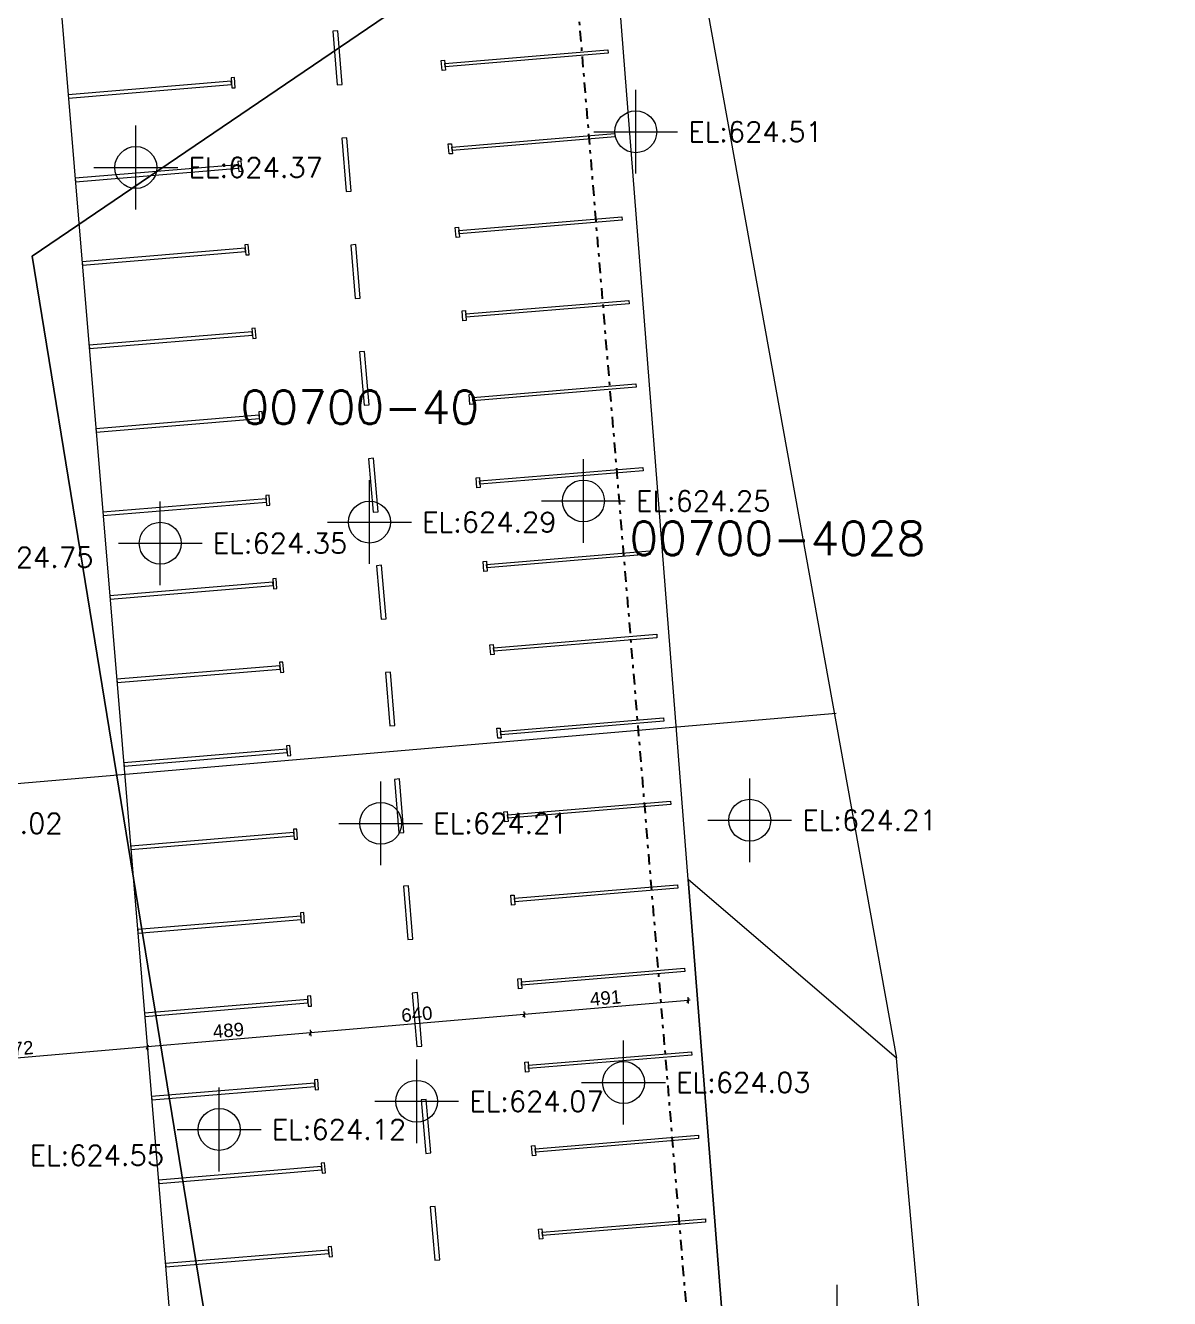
# Model space of a CAD drawing. Header units: metres. Extents: x 7516628 to 7516794, y 4692096 to 4692450.
# Drawn here: x 7516728.68 to 7516762.82, y 4692269.49 to 4692307.48 of the extents above; entities that cross this region are included whole.
import ezdxf

# ---------------------------------------------------------------- set-up
doc = ezdxf.new("R2010")
doc.units = ezdxf.units.M
doc.linetypes.add('Dot & Dashed', pattern=[670.277762, 317.5, -176.388889, 0, -176.388874])
for name, color, linetype, lineweight in [('dtm label', 1, 'Continuous', 0), ('Ndarjet', 1, 'Continuous', 0), ('New_Dimensioning - General', 7, 'Continuous', 0), ('New_Dimensioning - General_Pen_No__1', 7, 'Continuous', 0), ('New_Dimensioning - General_Pen_No__142', 8, 'Continuous', 0), ('New_Dimensioning - General_Pen_No__161', 251, 'Continuous', 0), ('New_Drawing & Figure_Pen_No__58', 12, 'Continuous', 0), ('New_Structural - Bearing', 7, 'Continuous', 0), ('New_Structural - Bearing_Pen_No__1', 7, 'Continuous', 0), ('New_Structural - Bearing_Pen_No__184', 254, 'Continuous', 0), ('niveleta lartesite', 5, 'Continuous', 0), ('nr parcela', 7, 'Continuous', 0), ('Parcela Baze', 7, 'Continuous', 0), ('projekt', 7, 'Continuous', 0)]:
    doc.layers.add(name, color=color, linetype=linetype, lineweight=lineweight)
doc.styles.add('GENERATED_STYLE_1', font='arial.ttf')
doc.styles.get("Standard").update_dxf_attribs({"font": 'simplex.shx'})
doc.dimstyles.new('GENERATED_STYLE__1', dxfattribs={"dimtxt": 400, "dimasz": 95, "dimexe": 0.18, "dimexo": 100000, "dimgap": 0, "dimtad": 1, "dimdec": 0, "dimlfac": 0.1, "dimzin": 0, "dimdsep": 46, "dimtxsty": 'GENERATED_STYLE_1', "dimblk": 'ARROWHEAD_2', "dimblk1": 'ARROWHEAD_2', "dimblk2": 'ARROWHEAD_2', "dimcen": 0.09, "dimclrd": 251, "dimclre": 251, "dimclrt": 7, "dimadec": 0, "dimazin": 0, "dimtfac": 1, "dimtdec": 4, "dimtmove": 0, "dimatfit": 3, "dimfxl": 1, "dimtolj": 1, "dimtzin": 0, "dimarcsym": 0})

# ---------------------------------------------------------------- blocks, each defined once
blk = doc.blocks.new('Slab_35', base_point=(-22076, 78576))
at = {"layer": 'New_Structural - Bearing_Pen_No__184', "color": 254, "linetype": 'Continuous', "lineweight": 0, "flags": 128}
blk.add_lwpolyline([(-22076, 78576), (-46304, 74555), (-45595, 72138), (-25760, 75431), (-17612, 45683), (-7877, 10142), (-11542, 9138), (-8829, -768), (-6017, -26230), (-4312, -41660), (379, -96771), (-19549, -98468), (-19555, -98392), (-19753, -98424), (-19722, -98794), (405, -97073), (412, -97157), (8023, -96506), (0, 0), (-2953, 11491), (-19643, 76446), (-19812, 77101, 0.388951)], format="xyb", close=True, dxfattribs=at)
blk = doc.blocks.new('Slab_58', base_point=(5019, -60374))
at = {"layer": 'New_Structural - Bearing_Pen_No__1', "color": 7, "linetype": 'Continuous', "lineweight": 13, "flags": 128}
blk.add_lwpolyline([(5019, -60374), (9885, -59970), (9876, -59870), (5011, -60275)], close=True, dxfattribs=at)
blk = doc.blocks.new('Slab_59', base_point=(9868, -59770))
at = {"layer": 'New_Structural - Bearing_Pen_No__1', "color": 7, "linetype": 'Continuous', "lineweight": 13, "flags": 128}
blk.add_lwpolyline([(9868, -59770), (9893, -60069), (9993, -60061), (9968, -59762)], close=True, dxfattribs=at)
blk = doc.blocks.new('Slab_60', base_point=(4813, -57883))
at = {"layer": 'New_Structural - Bearing_Pen_No__1', "color": 7, "linetype": 'Continuous', "lineweight": 13, "flags": 128}
blk.add_lwpolyline([(4813, -57883), (9678, -57478), (9670, -57379), (4804, -57783)], close=True, dxfattribs=at)
blk = doc.blocks.new('Slab_61', base_point=(9662, -57279))
at = {"layer": 'New_Structural - Bearing_Pen_No__1', "color": 7, "linetype": 'Continuous', "lineweight": 13, "flags": 128}
blk.add_lwpolyline([(9662, -57279), (9687, -57578), (9786, -57570), (9762, -57271)], close=True, dxfattribs=at)
blk = doc.blocks.new('Slab_62', base_point=(4606, -55391))
at = {"layer": 'New_Structural - Bearing_Pen_No__1', "color": 7, "linetype": 'Continuous', "lineweight": 13, "flags": 128}
blk.add_lwpolyline([(4606, -55391), (9471, -54987), (9463, -54887), (4597, -55292)], close=True, dxfattribs=at)
blk = doc.blocks.new('Slab_63', base_point=(9455, -54788))
at = {"layer": 'New_Structural - Bearing_Pen_No__1', "color": 7, "linetype": 'Continuous', "lineweight": 13, "flags": 128}
blk.add_lwpolyline([(9455, -54788), (9480, -55087), (9579, -55078), (9554, -54779)], close=True, dxfattribs=at)
blk = doc.blocks.new('Slab_64', base_point=(4399, -52900))
at = {"layer": 'New_Structural - Bearing_Pen_No__1', "color": 7, "linetype": 'Continuous', "lineweight": 13, "flags": 128}
blk.add_lwpolyline([(4399, -52900), (9264, -52495), (9256, -52396), (4390, -52800)], close=True, dxfattribs=at)
blk = doc.blocks.new('Slab_65', base_point=(9248, -52296))
at = {"layer": 'New_Structural - Bearing_Pen_No__1', "color": 7, "linetype": 'Continuous', "lineweight": 13, "flags": 128}
blk.add_lwpolyline([(9248, -52296), (9273, -52595), (9372, -52587), (9347, -52288)], close=True, dxfattribs=at)
blk = doc.blocks.new('Slab_66', base_point=(4191, -50409))
at = {"layer": 'New_Structural - Bearing_Pen_No__1', "color": 7, "linetype": 'Continuous', "lineweight": 13, "flags": 128}
blk.add_lwpolyline([(4191, -50409), (9057, -50004), (9049, -49904), (4183, -50309)], close=True, dxfattribs=at)
blk = doc.blocks.new('Slab_67', base_point=(9041, -49805))
at = {"layer": 'New_Structural - Bearing_Pen_No__1', "color": 7, "linetype": 'Continuous', "lineweight": 13, "flags": 128}
blk.add_lwpolyline([(9041, -49805), (9065, -50104), (9165, -50095), (9140, -49796)], close=True, dxfattribs=at)
blk = doc.blocks.new('Slab_68', base_point=(3983, -47917))
at = {"layer": 'New_Structural - Bearing_Pen_No__1', "color": 7, "linetype": 'Continuous', "lineweight": 13, "flags": 128}
blk.add_lwpolyline([(3983, -47917), (8849, -47513), (8841, -47413), (3975, -47818)], close=True, dxfattribs=at)
blk = doc.blocks.new('Slab_69', base_point=(8833, -47313))
at = {"layer": 'New_Structural - Bearing_Pen_No__1', "color": 7, "linetype": 'Continuous', "lineweight": 13, "flags": 128}
blk.add_lwpolyline([(8833, -47313), (8857, -47612), (8957, -47604), (8932, -47305)], close=True, dxfattribs=at)
blk = doc.blocks.new('Slab_70', base_point=(3776, -45426))
at = {"layer": 'New_Structural - Bearing_Pen_No__1', "color": 7, "linetype": 'Continuous', "lineweight": 13, "flags": 128}
blk.add_lwpolyline([(3776, -45426), (8642, -45021), (8634, -44922), (3768, -45326)], close=True, dxfattribs=at)
blk = doc.blocks.new('Slab_71', base_point=(8625, -44822))
at = {"layer": 'New_Structural - Bearing_Pen_No__1', "color": 7, "linetype": 'Continuous', "lineweight": 13, "flags": 128}
blk.add_lwpolyline([(8625, -44822), (8650, -45121), (8750, -45113), (8725, -44814)], close=True, dxfattribs=at)
blk = doc.blocks.new('Slab_72', base_point=(3569, -42934))
at = {"layer": 'New_Structural - Bearing_Pen_No__1', "color": 7, "linetype": 'Continuous', "lineweight": 13, "flags": 128}
blk.add_lwpolyline([(3569, -42934), (8435, -42530), (8427, -42430), (3561, -42835)], close=True, dxfattribs=at)
blk = doc.blocks.new('Slab_73', base_point=(8418, -42331))
at = {"layer": 'New_Structural - Bearing_Pen_No__1', "color": 7, "linetype": 'Continuous', "lineweight": 13, "flags": 128}
blk.add_lwpolyline([(8418, -42331), (8443, -42630), (8543, -42621), (8518, -42322)], close=True, dxfattribs=at)
blk = doc.blocks.new('Slab_74', base_point=(3362, -40443))
at = {"layer": 'New_Structural - Bearing_Pen_No__1', "color": 7, "linetype": 'Continuous', "lineweight": 13, "flags": 128}
blk.add_lwpolyline([(3362, -40443), (8228, -40039), (8219, -39939), (3354, -40343)], close=True, dxfattribs=at)
blk = doc.blocks.new('Slab_75', base_point=(8211, -39839))
at = {"layer": 'New_Structural - Bearing_Pen_No__1', "color": 7, "linetype": 'Continuous', "lineweight": 13, "flags": 128}
blk.add_lwpolyline([(8211, -39839), (8236, -40138), (8336, -40130), (8311, -39831)], close=True, dxfattribs=at)
blk = doc.blocks.new('Slab_76', base_point=(3156, -37952))
at = {"layer": 'New_Structural - Bearing_Pen_No__1', "color": 7, "linetype": 'Continuous', "lineweight": 13, "flags": 128}
blk.add_lwpolyline([(3156, -37952), (8022, -37547), (8013, -37447), (3148, -37852)], close=True, dxfattribs=at)
blk = doc.blocks.new('Slab_77', base_point=(8005, -37348))
at = {"layer": 'New_Structural - Bearing_Pen_No__1', "color": 7, "linetype": 'Continuous', "lineweight": 13, "flags": 128}
blk.add_lwpolyline([(8005, -37348), (8030, -37647), (8130, -37638), (8105, -37339)], close=True, dxfattribs=at)
blk = doc.blocks.new('Slab_78', base_point=(2949, -35460))
at = {"layer": 'New_Structural - Bearing_Pen_No__1', "color": 7, "linetype": 'Continuous', "lineweight": 13, "flags": 128}
blk.add_lwpolyline([(2949, -35460), (7814, -35056), (7806, -34956), (2940, -35360)], close=True, dxfattribs=at)
blk = doc.blocks.new('Slab_79', base_point=(7798, -34856))
at = {"layer": 'New_Structural - Bearing_Pen_No__1', "color": 7, "linetype": 'Continuous', "lineweight": 13, "flags": 128}
blk.add_lwpolyline([(7798, -34856), (7823, -35155), (7922, -35147), (7898, -34848)], close=True, dxfattribs=at)
blk = doc.blocks.new('Slab_80', base_point=(2742, -32969))
at = {"layer": 'New_Structural - Bearing_Pen_No__1', "color": 7, "linetype": 'Continuous', "lineweight": 13, "flags": 128}
blk.add_lwpolyline([(2742, -32969), (7607, -32564), (7599, -32465), (2733, -32869)], close=True, dxfattribs=at)
blk = doc.blocks.new('Slab_81', base_point=(7591, -32365))
at = {"layer": 'New_Structural - Bearing_Pen_No__1', "color": 7, "linetype": 'Continuous', "lineweight": 13, "flags": 128}
blk.add_lwpolyline([(7591, -32365), (7616, -32664), (7715, -32656), (7690, -32357)], close=True, dxfattribs=at)
blk = doc.blocks.new('Slab_82', base_point=(2535, -30477))
at = {"layer": 'New_Structural - Bearing_Pen_No__1', "color": 7, "linetype": 'Continuous', "lineweight": 13, "flags": 128}
blk.add_lwpolyline([(2535, -30477), (7400, -30073), (7392, -29973), (2526, -30378)], close=True, dxfattribs=at)
blk = doc.blocks.new('Slab_83', base_point=(7384, -29873))
at = {"layer": 'New_Structural - Bearing_Pen_No__1', "color": 7, "linetype": 'Continuous', "lineweight": 13, "flags": 128}
blk.add_lwpolyline([(7384, -29873), (7409, -30172), (7508, -30164), (7483, -29865)], close=True, dxfattribs=at)
blk = doc.blocks.new('Slab_84', base_point=(2327, -27986))
at = {"layer": 'New_Structural - Bearing_Pen_No__1', "color": 7, "linetype": 'Continuous', "lineweight": 13, "flags": 128}
blk.add_lwpolyline([(2327, -27986), (7192, -27581), (7184, -27482), (2318, -27886)], close=True, dxfattribs=at)
blk = doc.blocks.new('Slab_85', base_point=(7176, -27382))
at = {"layer": 'New_Structural - Bearing_Pen_No__1', "color": 7, "linetype": 'Continuous', "lineweight": 13, "flags": 128}
blk.add_lwpolyline([(7176, -27382), (7200, -27681), (7300, -27673), (7275, -27374)], close=True, dxfattribs=at)
blk = doc.blocks.new('Slab_86', base_point=(2119, -25495))
at = {"layer": 'New_Structural - Bearing_Pen_No__1', "color": 7, "linetype": 'Continuous', "lineweight": 13, "flags": 128}
blk.add_lwpolyline([(2119, -25495), (6985, -25090), (6977, -24990), (2111, -25395)], close=True, dxfattribs=at)
blk = doc.blocks.new('Slab_87', base_point=(6969, -24891))
at = {"layer": 'New_Structural - Bearing_Pen_No__1', "color": 7, "linetype": 'Continuous', "lineweight": 13, "flags": 128}
blk.add_lwpolyline([(6969, -24891), (6993, -25190), (7093, -25181), (7068, -24882)], close=True, dxfattribs=at)
blk = doc.blocks.new('Slab_128', base_point=(21127, -59034))
at = {"layer": 'New_Structural - Bearing_Pen_No__1', "color": 7, "linetype": 'Continuous', "lineweight": 13, "flags": 128}
blk.add_lwpolyline([(21127, -59034), (16261, -59439), (16253, -59340), (21119, -58935)], close=True, dxfattribs=at)
blk = doc.blocks.new('Slab_129', base_point=(16245, -59240))
at = {"layer": 'New_Structural - Bearing_Pen_No__1', "color": 7, "linetype": 'Continuous', "lineweight": 13, "flags": 128}
blk.add_lwpolyline([(16245, -59240), (16270, -59539), (16170, -59547), (16145, -59248)], close=True, dxfattribs=at)
blk = doc.blocks.new('Slab_130', base_point=(20919, -56543))
at = {"layer": 'New_Structural - Bearing_Pen_No__1', "color": 7, "linetype": 'Continuous', "lineweight": 13, "flags": 128}
blk.add_lwpolyline([(20919, -56543), (16053, -56948), (16045, -56848), (20911, -56443)], close=True, dxfattribs=at)
blk = doc.blocks.new('Slab_131', base_point=(16037, -56749))
at = {"layer": 'New_Structural - Bearing_Pen_No__1', "color": 7, "linetype": 'Continuous', "lineweight": 13, "flags": 128}
blk.add_lwpolyline([(16037, -56749), (16061, -57048), (15962, -57056), (15937, -56757)], close=True, dxfattribs=at)
blk = doc.blocks.new('Slab_132', base_point=(20711, -54052))
at = {"layer": 'New_Structural - Bearing_Pen_No__1', "color": 7, "linetype": 'Continuous', "lineweight": 13, "flags": 128}
blk.add_lwpolyline([(20711, -54052), (15846, -54457), (15838, -54357), (20703, -53952)], close=True, dxfattribs=at)
blk = doc.blocks.new('Slab_133', base_point=(15829, -54257))
at = {"layer": 'New_Structural - Bearing_Pen_No__1', "color": 7, "linetype": 'Continuous', "lineweight": 13, "flags": 128}
blk.add_lwpolyline([(15829, -54257), (15854, -54556), (15754, -54565), (15730, -54266)], close=True, dxfattribs=at)
blk = doc.blocks.new('Slab_134', base_point=(20504, -51560))
at = {"layer": 'New_Structural - Bearing_Pen_No__1', "color": 7, "linetype": 'Continuous', "lineweight": 13, "flags": 128}
blk.add_lwpolyline([(20504, -51560), (15638, -51965), (15630, -51866), (20496, -51461)], close=True, dxfattribs=at)
blk = doc.blocks.new('Slab_135', base_point=(15622, -51766))
at = {"layer": 'New_Structural - Bearing_Pen_No__1', "color": 7, "linetype": 'Continuous', "lineweight": 13, "flags": 128}
blk.add_lwpolyline([(15622, -51766), (15647, -52065), (15547, -52073), (15522, -51774)], close=True, dxfattribs=at)
blk = doc.blocks.new('Slab_136', base_point=(20297, -49069))
at = {"layer": 'New_Structural - Bearing_Pen_No__1', "color": 7, "linetype": 'Continuous', "lineweight": 13, "flags": 128}
blk.add_lwpolyline([(20297, -49069), (15431, -49474), (15423, -49374), (20288, -48969)], close=True, dxfattribs=at)
blk = doc.blocks.new('Slab_137', base_point=(15414, -49275))
at = {"layer": 'New_Structural - Bearing_Pen_No__1', "color": 7, "linetype": 'Continuous', "lineweight": 13, "flags": 128}
blk.add_lwpolyline([(15414, -49275), (15439, -49573), (15340, -49582), (15315, -49283)], close=True, dxfattribs=at)
blk = doc.blocks.new('Slab_138', base_point=(20090, -46577))
at = {"layer": 'New_Structural - Bearing_Pen_No__1', "color": 7, "linetype": 'Continuous', "lineweight": 13, "flags": 128}
blk.add_lwpolyline([(20090, -46577), (15225, -46982), (15216, -46883), (20082, -46478)], close=True, dxfattribs=at)
blk = doc.blocks.new('Slab_139', base_point=(15208, -46783))
at = {"layer": 'New_Structural - Bearing_Pen_No__1', "color": 7, "linetype": 'Continuous', "lineweight": 13, "flags": 128}
blk.add_lwpolyline([(15208, -46783), (15233, -47082), (15133, -47090), (15108, -46791)], close=True, dxfattribs=at)
blk = doc.blocks.new('Slab_140', base_point=(19883, -44086))
at = {"layer": 'New_Structural - Bearing_Pen_No__1', "color": 7, "linetype": 'Continuous', "lineweight": 13, "flags": 128}
blk.add_lwpolyline([(19883, -44086), (15017, -44491), (15009, -44391), (19875, -43986)], close=True, dxfattribs=at)
blk = doc.blocks.new('Slab_141', base_point=(15001, -44292))
at = {"layer": 'New_Structural - Bearing_Pen_No__1', "color": 7, "linetype": 'Continuous', "lineweight": 13, "flags": 128}
blk.add_lwpolyline([(15001, -44292), (15025, -44591), (14926, -44599), (14901, -44300)], close=True, dxfattribs=at)
blk = doc.blocks.new('Slab_142', base_point=(19675, -41595))
at = {"layer": 'New_Structural - Bearing_Pen_No__1', "color": 7, "linetype": 'Continuous', "lineweight": 13, "flags": 128}
blk.add_lwpolyline([(19675, -41595), (14810, -42000), (14801, -41900), (19667, -41495)], close=True, dxfattribs=at)
blk = doc.blocks.new('Slab_143', base_point=(14793, -41800))
at = {"layer": 'New_Structural - Bearing_Pen_No__1', "color": 7, "linetype": 'Continuous', "lineweight": 13, "flags": 128}
blk.add_lwpolyline([(14793, -41800), (14818, -42099), (14718, -42108), (14694, -41809)], close=True, dxfattribs=at)
blk = doc.blocks.new('Slab_144', base_point=(19468, -39103))
at = {"layer": 'New_Structural - Bearing_Pen_No__1', "color": 7, "linetype": 'Continuous', "lineweight": 13, "flags": 128}
blk.add_lwpolyline([(19468, -39103), (14602, -39508), (14594, -39409), (19460, -39004)], close=True, dxfattribs=at)
blk = doc.blocks.new('Slab_145', base_point=(14586, -39309))
at = {"layer": 'New_Structural - Bearing_Pen_No__1', "color": 7, "linetype": 'Continuous', "lineweight": 13, "flags": 128}
blk.add_lwpolyline([(14586, -39309), (14611, -39608), (14511, -39616), (14486, -39317)], close=True, dxfattribs=at)
blk = doc.blocks.new('Slab_146', base_point=(19260, -36612))
at = {"layer": 'New_Structural - Bearing_Pen_No__1', "color": 7, "linetype": 'Continuous', "lineweight": 13, "flags": 128}
blk.add_lwpolyline([(19260, -36612), (14394, -37017), (14386, -36917), (19251, -36512)], close=True, dxfattribs=at)
blk = doc.blocks.new('Slab_147', base_point=(14378, -36818))
at = {"layer": 'New_Structural - Bearing_Pen_No__1', "color": 7, "linetype": 'Continuous', "lineweight": 13, "flags": 128}
blk.add_lwpolyline([(14378, -36818), (14402, -37117), (14303, -37125), (14278, -36826)], close=True, dxfattribs=at)
blk = doc.blocks.new('Slab_148', base_point=(19052, -34121))
at = {"layer": 'New_Structural - Bearing_Pen_No__1', "color": 7, "linetype": 'Continuous', "lineweight": 13, "flags": 128}
blk.add_lwpolyline([(19052, -34121), (14187, -34526), (14178, -34426), (19044, -34021)], close=True, dxfattribs=at)
blk = doc.blocks.new('Slab_149', base_point=(14170, -34326))
at = {"layer": 'New_Structural - Bearing_Pen_No__1', "color": 7, "linetype": 'Continuous', "lineweight": 13, "flags": 128}
blk.add_lwpolyline([(14170, -34326), (14195, -34625), (14095, -34633), (14070, -34335)], close=True, dxfattribs=at)
blk = doc.blocks.new('Slab_150', base_point=(18845, -31629))
at = {"layer": 'New_Structural - Bearing_Pen_No__1', "color": 7, "linetype": 'Continuous', "lineweight": 13, "flags": 128}
blk.add_lwpolyline([(18845, -31629), (13979, -32034), (13971, -31934), (18837, -31529)], close=True, dxfattribs=at)
blk = doc.blocks.new('Slab_151', base_point=(13963, -31835))
at = {"layer": 'New_Structural - Bearing_Pen_No__1', "color": 7, "linetype": 'Continuous', "lineweight": 13, "flags": 128}
blk.add_lwpolyline([(13963, -31835), (13988, -32134), (13888, -32142), (13863, -31843)], close=True, dxfattribs=at)
blk = doc.blocks.new('Slab_152', base_point=(18638, -29138))
at = {"layer": 'New_Structural - Bearing_Pen_No__1', "color": 7, "linetype": 'Continuous', "lineweight": 13, "flags": 128}
blk.add_lwpolyline([(18638, -29138), (13772, -29543), (13764, -29443), (18629, -29038)], close=True, dxfattribs=at)
blk = doc.blocks.new('Slab_153', base_point=(13755, -29343))
at = {"layer": 'New_Structural - Bearing_Pen_No__1', "color": 7, "linetype": 'Continuous', "lineweight": 13, "flags": 128}
blk.add_lwpolyline([(13755, -29343), (13780, -29642), (13681, -29651), (13656, -29352)], close=True, dxfattribs=at)
blk = doc.blocks.new('Slab_154', base_point=(18431, -26646))
at = {"layer": 'New_Structural - Bearing_Pen_No__1', "color": 7, "linetype": 'Continuous', "lineweight": 13, "flags": 128}
blk.add_lwpolyline([(18431, -26646), (13565, -27051), (13557, -26952), (18423, -26547)], close=True, dxfattribs=at)
blk = doc.blocks.new('Slab_155', base_point=(13549, -26852))
at = {"layer": 'New_Structural - Bearing_Pen_No__1', "color": 7, "linetype": 'Continuous', "lineweight": 13, "flags": 128}
blk.add_lwpolyline([(13549, -26852), (13574, -27151), (13474, -27159), (13449, -26860)], close=True, dxfattribs=at)
blk = doc.blocks.new('Slab_156', base_point=(18224, -24155))
at = {"layer": 'New_Structural - Bearing_Pen_No__1', "color": 7, "linetype": 'Continuous', "lineweight": 13, "flags": 128}
blk.add_lwpolyline([(18224, -24155), (13358, -24560), (13350, -24460), (18215, -24055)], close=True, dxfattribs=at)
blk = doc.blocks.new('Slab_157', base_point=(13341, -24361))
at = {"layer": 'New_Structural - Bearing_Pen_No__1', "color": 7, "linetype": 'Continuous', "lineweight": 13, "flags": 128}
blk.add_lwpolyline([(13341, -24361), (13366, -24660), (13267, -24668), (13242, -24369)], close=True, dxfattribs=at)
blk = doc.blocks.new('Slab_766', base_point=(13193, -60161))
at = {"layer": 'New_Structural - Bearing_Pen_No__1', "color": 7, "linetype": 'Continuous', "lineweight": 13, "flags": 128}
blk.add_lwpolyline([(13193, -60161), (13060, -58567), (12910, -58579), (13044, -60174)], close=True, dxfattribs=at)
blk = doc.blocks.new('Slab_767', base_point=(12927, -56972))
at = {"layer": 'New_Structural - Bearing_Pen_No__1', "color": 7, "linetype": 'Continuous', "lineweight": 13, "flags": 128}
blk.add_lwpolyline([(12927, -56972), (12793, -55378), (12644, -55391), (12777, -56985)], close=True, dxfattribs=at)
blk = doc.blocks.new('Slab_773', base_point=(11355, -37837))
at = {"layer": 'New_Structural - Bearing_Pen_No__1', "color": 7, "linetype": 'Continuous', "lineweight": 13, "flags": 128}
blk.add_lwpolyline([(11355, -37837), (11222, -36242), (11072, -36255), (11206, -37849)], close=True, dxfattribs=at)
blk = doc.blocks.new('Slab_774', base_point=(11089, -34648))
at = {"layer": 'New_Structural - Bearing_Pen_No__1', "color": 7, "linetype": 'Continuous', "lineweight": 13, "flags": 128}
blk.add_lwpolyline([(11089, -34648), (10955, -33054), (10806, -33066), (10939, -34660)], close=True, dxfattribs=at)
blk = doc.blocks.new('Slab_775', base_point=(10822, -31459))
at = {"layer": 'New_Structural - Bearing_Pen_No__1', "color": 7, "linetype": 'Continuous', "lineweight": 13, "flags": 128}
blk.add_lwpolyline([(10822, -31459), (10689, -29865), (10539, -29877), (10672, -31472)], close=True, dxfattribs=at)
blk = doc.blocks.new('Slab_776', base_point=(10555, -28270))
at = {"layer": 'New_Structural - Bearing_Pen_No__1', "color": 7, "linetype": 'Continuous', "lineweight": 13, "flags": 128}
blk.add_lwpolyline([(10555, -28270), (10422, -26676), (10273, -26688), (10406, -28283)], close=True, dxfattribs=at)
blk = doc.blocks.new('Slab_777', base_point=(10289, -25081))
at = {"layer": 'New_Structural - Bearing_Pen_No__1', "color": 7, "linetype": 'Continuous', "lineweight": 13, "flags": 128}
blk.add_lwpolyline([(10289, -25081), (10155, -23487), (10006, -23499), (10139, -25094)], close=True, dxfattribs=at)
blk = doc.blocks.new('Slab_778', base_point=(12660, -53784))
at = {"layer": 'New_Structural - Bearing_Pen_No__1', "color": 7, "linetype": 'Continuous', "lineweight": 13, "flags": 128}
blk.add_lwpolyline([(12660, -53784), (12527, -52189), (12377, -52202), (12511, -53796)], close=True, dxfattribs=at)
blk = doc.blocks.new('Slab_779', base_point=(12393, -50595))
at = {"layer": 'New_Structural - Bearing_Pen_No__1', "color": 7, "linetype": 'Continuous', "lineweight": 13, "flags": 128}
blk.add_lwpolyline([(12393, -50595), (12260, -49000), (12111, -49013), (12244, -50607)], close=True, dxfattribs=at)
blk = doc.blocks.new('Slab_780', base_point=(12127, -47406))
at = {"layer": 'New_Structural - Bearing_Pen_No__1', "color": 7, "linetype": 'Continuous', "lineweight": 13, "flags": 128}
blk.add_lwpolyline([(12127, -47406), (11993, -45811), (11844, -45824), (11977, -47418)], close=True, dxfattribs=at)
blk = doc.blocks.new('Slab_781', base_point=(11860, -44217))
at = {"layer": 'New_Structural - Bearing_Pen_No__1', "color": 7, "linetype": 'Continuous', "lineweight": 13, "flags": 128}
blk.add_lwpolyline([(11860, -44217), (11727, -42623), (11577, -42635), (11711, -44229)], close=True, dxfattribs=at)
blk = doc.blocks.new('Slab_782', base_point=(11594, -41028))
at = {"layer": 'New_Structural - Bearing_Pen_No__1', "color": 7, "linetype": 'Continuous', "lineweight": 13, "flags": 128}
blk.add_lwpolyline([(11594, -41028), (11460, -39434), (11311, -39446), (11444, -41041)], close=True, dxfattribs=at)
blk = doc.blocks.new('*D841')
at = {"layer": 'New_Dimensioning - General_Pen_No__142', "color": 8, "linetype": 'Continuous', "lineweight": 13}
for p, q in [((20572, -52487), (20633, -52356)), ((15683, -52907), (15744, -52776))]:
    blk.add_line(p, q, dxfattribs=at)
at = {"layer": 'New_Dimensioning - General_Pen_No__161', "color": 251, "linetype": 'Continuous', "lineweight": 13}
for p, q in [((20603, -52422), (15714, -52842)), ((20595, -52328), (20611, -52515)), ((20663, -52416), (20603, -52422)), ((15706, -52748), (15722, -52935)), ((15714, -52842), (9341, -53390))]:
    blk.add_line(p, q, dxfattribs=at)
at = {"layer": 'New_Dimensioning - General_Pen_No__1', "color": 7, "lineweight": 13, "insert": (17695, -52591), "char_height": 400, "attachment_point": 7, "rotation": 4.9118, "style": 'GENERATED_STYLE_1'}
blk.add_mtext('\\A1;491', dxfattribs=at)
blk = doc.blocks.new('ARROWHEAD_2')
at = {"color": 0, "linetype": 'Continuous', "lineweight": 0}
for p, q in [((0, 0), (-1, 0)), ((-0.38, -0.66), (0.38, 0.66))]:
    blk.add_line(p, q, dxfattribs=at)
blk = doc.blocks.new('*D842')
at = {"layer": 'New_Dimensioning - General_Pen_No__142', "color": 8, "linetype": 'Continuous', "lineweight": 13}
for p, q in [((15683, -52907), (15744, -52776)), ((9310, -53455), (9372, -53324))]:
    blk.add_line(p, q, dxfattribs=at)
at = {"layer": 'New_Dimensioning - General_Pen_No__161', "color": 251, "linetype": 'Continuous', "lineweight": 13}
for p, q in [((15714, -52842), (9341, -53390)), ((9341, -53390), (4474, -53808)), ((9333, -53296), (9349, -53483))]:
    blk.add_line(p, q, dxfattribs=at)
at = {"layer": 'New_Dimensioning - General_Pen_No__1', "color": 7, "lineweight": 13, "insert": (12065, -53075), "char_height": 400, "attachment_point": 7, "rotation": 4.9118, "style": 'GENERATED_STYLE_1'}
blk.add_mtext('\\A1;640', dxfattribs=at)
blk = doc.blocks.new('*D843')
at = {"layer": 'New_Dimensioning - General_Pen_No__142', "color": 8, "linetype": 'Continuous', "lineweight": 13}
for p, q in [((9310, -53455), (9372, -53324)), ((4443, -53873), (4505, -53742))]:
    blk.add_line(p, q, dxfattribs=at)
at = {"layer": 'New_Dimensioning - General_Pen_No__161', "color": 251, "linetype": 'Continuous', "lineweight": 13}
for p, q in [((9341, -53390), (4474, -53808)), ((4474, -53808), (-3221, -54469)), ((4466, -53714), (4482, -53901))]:
    blk.add_line(p, q, dxfattribs=at)
at = {"layer": 'New_Dimensioning - General_Pen_No__1', "color": 7, "lineweight": 13, "insert": (6445, -53558), "char_height": 400, "attachment_point": 7, "rotation": 4.9118, "style": 'GENERATED_STYLE_1'}
blk.add_mtext('\\A1;489', dxfattribs=at)
blk = doc.blocks.new('*D844')
at = {"layer": 'New_Dimensioning - General_Pen_No__142', "color": 8, "linetype": 'Continuous', "lineweight": 13}
for p, q in [((4443, -53873), (4505, -53742)), ((-3251, -54534), (-3190, -54404))]:
    blk.add_line(p, q, dxfattribs=at)
at = {"layer": 'New_Dimensioning - General_Pen_No__161', "color": 251, "linetype": 'Continuous', "lineweight": 13}
for p, q in [((4474, -53808), (-3221, -54469)), ((-3229, -54376), (-3213, -54562))]:
    blk.add_line(p, q, dxfattribs=at)
at = {"layer": 'New_Dimensioning - General_Pen_No__1', "color": 7, "lineweight": 13, "char_height": 400, "attachment_point": 7, "rotation": 4.9118, "style": 'GENERATED_STYLE_1'}
for s, insert in [('\\A1;25', (-3192, -54386)), ('\\A1;772', (164, -54098))]:
    blk.add_mtext(s, dxfattribs=dict(at, insert=insert))
blk = doc.blocks.new('A$C11597C86')
at = {"layer": 'New_Drawing & Figure_Pen_No__58', "color": 12, "linetype": 'Dot & Dashed', "lineweight": 25, "flags": 128}
blk.add_lwpolyline([(161005.8, -220534.1), (148309.8, -77908), (141260.7, 6886.8), (128599.3, 55612.9), (128534.2, 55593), (114816.7, 109356.5), (71029.6, 102087.9), (68551.8, 101645.5), (73236, 84668.8), (85462, 42989.5), (97305.9, -251.6), (101619.7, -39309.5), (117916.4, -230737.2)], close=True, dxfattribs=at)
at = {"layer": 'New_Structural - Bearing', "color": 254, "linetype": 'Continuous', "lineweight": 0}
blk.add_blockref('Slab_35', (103961.8, 82893.1), dxfattribs=at)
at = {"layer": 'New_Structural - Bearing', "color": 7, "linetype": 'Continuous', "lineweight": 13}
for name, p in [('Slab_777', (136326.6, -20764.8)), ('Slab_156', (144261.6, -19838.3)), ('Slab_157', (139379.4, -20044)), ('Slab_86', (128157.3, -21178)), ('Slab_87', (133006.4, -20574.2)), ('Slab_776', (136593.2, -23953.7)), ('Slab_154', (144469, -22329.7)), ('Slab_155', (139586.8, -22535.4)), ('Slab_84', (128364.4, -23669.4)), ('Slab_85', (133213.5, -23065.6)), ('Slab_153', (139793.2, -25026.9)), ('Slab_152', (144675.5, -24821.2)), ('Slab_82', (128572.4, -26160.7)), ('Slab_83', (133421.5, -25556.9)), ('Slab_775', (136859.8, -27142.5)), ('Slab_150', (144882.9, -27312.5)), ('Slab_151', (140000.6, -27518.3)), ('Slab_81', (133628.7, -28048.3)), ('Slab_80', (128779.5, -28652.1)), ('Slab_774', (137126.4, -30331.4)), ('Slab_149', (140208, -30009.6)), ('Slab_148', (145090.2, -29803.9)), ('Slab_78', (128986.6, -31143.5)), ('Slab_79', (133835.8, -30539.7)), ('Slab_773', (137393, -33520.3)), ('Slab_146', (145297.6, -32295.3)), ('Slab_147', (140415.4, -32501)), ('Slab_77', (134042.9, -33031.1)), ('Slab_76', (129193.8, -33634.9)), ('Slab_144', (145505.9, -34786.6)), ('Slab_782', (137631.5, -36711.5)), ('Slab_145', (140623.7, -34992.3)), ('Slab_74', (129400, -36126.4)), ('Slab_75', (134249.1, -35522.6)), ('Slab_142', (145713.3, -37278)), ('Slab_143', (140831.1, -37483.7)), ('Slab_72', (129607.1, -38617.8)), ('Slab_73', (134456.2, -38014)), ('Slab_781', (137898.1, -39900.4)), ('Slab_140', (145920.7, -39769.4)), ('Slab_141', (141038.5, -39975.1)), ('Slab_70', (129814.2, -41109.2)), ('Slab_71', (134663.3, -40505.4)), ('Slab_780', (138164.7, -43089.3)), ('Slab_138', (146128.1, -42260.8)), ('Slab_139', (141245.9, -42466.5)), ('Slab_68', (130021.3, -43600.6)), ('Slab_69', (134870.4, -42996.8)), ('Slab_779', (138431.3, -46278.1)), ('Slab_136', (146334.6, -44752.2)), ('Slab_137', (141452.3, -44957.9)), ('Slab_66', (130229.3, -46092)), ('Slab_67', (135078.5, -45488.2)), ('Slab_135', (141659.7, -47449.3)), ('Slab_134', (146542, -47243.6)), ('Slab_64', (130436.4, -48583.4)), ('Slab_65', (135285.6, -47979.6)), ('Slab_778', (138697.9, -49467)), ('Slab_132', (146749.4, -49735)), ('Slab_133', (141867.1, -49940.7)), ('Slab_63', (135492.7, -50471)), ('Slab_62', (130643.6, -51074.8)), ('Slab_767', (138964.5, -52655.9)), ('Slab_130', (146956.7, -52226.4)), ('Slab_131', (142074.5, -52432.1)), ('Slab_60', (130850.7, -53566.2)), ('Slab_61', (135699.8, -52962.4)), ('Slab_766', (139231.1, -55844.8)), ('Slab_128', (147165, -54717.7)), ('Slab_129', (142282.8, -54923.4)), ('Slab_59', (135906, -55453.9)), ('Slab_58', (131056.9, -56057.7))]:
    blk.add_blockref(name, p, dxfattribs=at)
at = {"layer": 'New_Dimensioning - General', "color": 251, "linetype": 'Continuous', "lineweight": 13}
for base, p1, p2, picture, middle, set_off in [((135379, -49072.9), (141676.3, -47648.6), (135302.1, -48178.9), '*D842', (138540.3, -48520.2), (126037.9, 4316.6)), ((141751.7, -48525.3), (146622.3, -47894.6), (141676.3, -47648.6), '*D841', (144171.1, -48036.3), (126037.9, 4316.6)), ((130511.9064, -49491.1909), (135302.137, -48178.8844), (130484.2938, -49169.8802), '*D843', (132920.4512, -49003.1745), (126037.8942, 4316.5814)), ((122817.1, -50152.5), (130484.3, -49169.9), (122683, -48591.6), '*D844', (126639.5, -49542.9), (126037.9, 4316.6))]:
    dim = blk.add_linear_dim(base=base, p1=p1, p2=p2, angle=184.91179, dimstyle='GENERATED_STYLE__1', dxfattribs=at)
    dim.commit()
    dim.dimension.update_dxf_attribs({"geometry": picture, "text_midpoint": middle, "dimtype": 128, "text_rotation": 4.91179, "insert": set_off})

msp = doc.modelspace()

# ---------------------------------------------------------------- block references
at = {"layer": 'projekt', "xscale": 0.001, "yscale": 0.001, "zscale": 0.001}
msp.add_blockref('A$C11597C86', (7516601.811, 4692326.488), dxfattribs=at)

# ---------------------------------------------------------------- next in the draw order: linework, layer by layer
at = {"layer": 'dtm label', "color": 1, "linetype": 'Continuous', "lineweight": 0}
for p, q in [((7516746.892, 4692303.059, 624.51), (7516746.892, 4692305.559, 624.51)), ((7516731.977, 4692301.991, 624.374), (7516731.977, 4692304.491, 624.374)), ((7516745.642, 4692304.309, 624.51), (7516748.142, 4692304.309, 624.51)), ((7516730.727, 4692303.241, 624.374), (7516733.227, 4692303.241, 624.374)), ((7516750.293, 4692282.512, 624.207), (7516750.293, 4692285.012, 624.207)), ((7516739.282, 4692282.419, 624.205), (7516739.282, 4692284.919, 624.205)), ((7516738.032, 4692283.669, 624.205), (7516740.532, 4692283.669, 624.205)), ((7516749.043, 4692283.762, 624.207), (7516751.543, 4692283.762, 624.207)), ((7516752.897, 4692267.392, 623.916), (7516752.897, 4692269.892, 623.916))]:
    msp.add_line(p, q, dxfattribs=at)
for centre in [(7516746.892, 4692304.309, 624.51), (7516731.977, 4692303.241, 624.374), (7516739.282, 4692283.669, 624.205), (7516750.293, 4692283.762, 624.207)]:
    msp.add_circle(centre, 0.625, dxfattribs=at)
at = {"layer": 'Ndarjet', "flags": 128}
msp.add_lwpolyline([(7516708.606, 4692283.154), (7516752.871, 4692286.958)], dxfattribs=at)
at = {"layer": 'niveleta lartesite', "color": 5, "linetype": 'Continuous', "lineweight": 0}
for p, q in [((7516745.331, 4692292.04, 624.246), (7516745.331, 4692294.54, 624.246)), ((7516738.948, 4692291.409, 624.292), (7516738.948, 4692293.909, 624.292)), ((7516744.081, 4692293.29, 624.246), (7516746.581, 4692293.29, 624.246)), ((7516732.706, 4692290.778, 624.351), (7516732.706, 4692293.278, 624.351)), ((7516737.698, 4692292.659, 624.292), (7516740.198, 4692292.659, 624.292)), ((7516731.456, 4692292.028, 624.351), (7516733.956, 4692292.028, 624.351)), ((7516746.528, 4692274.685, 624.029), (7516746.528, 4692277.185, 624.029)), ((7516740.356, 4692274.124, 624.071), (7516740.356, 4692276.624, 624.071)), ((7516745.278, 4692275.935, 624.029), (7516747.778, 4692275.935, 624.029)), ((7516734.464, 4692273.283, 624.122), (7516734.464, 4692275.783, 624.122)), ((7516739.106, 4692275.374, 624.071), (7516741.606, 4692275.374, 624.071)), ((7516733.214, 4692274.533, 624.122), (7516735.714, 4692274.533, 624.122))]:
    msp.add_line(p, q, dxfattribs=at)
for centre in [(7516745.331, 4692293.29, 624.246), (7516738.948, 4692292.659, 624.292), (7516732.706, 4692292.028, 624.351), (7516746.528, 4692275.935, 624.029), (7516740.356, 4692275.374, 624.071), (7516734.464, 4692274.533, 624.122)]:
    msp.add_circle(centre, 0.625, dxfattribs=at)
at = {"layer": 'Parcela Baze', "flags": 128}
for points in [[(7516718.331, 4692435.856), (7516674.68, 4692428.97), (7516672.2, 4692428.54), (7516676.8, 4692411.54), (7516688.82, 4692369.8), (7516700.45, 4692326.5), (7516700.84, 4692322.801), (7516704.59, 4692287.19), (7516735.21, 4692261.76), (7516728.88, 4692300.6), (7516744.84, 4692311.44), (7516742.12, 4692328.76), (7516742.58, 4692340.74), (7516732.02, 4692382.21)], [(7516748.453, 4692281.994), (7516744.44, 4692333.42), (7516742.58, 4692340.74), (7516742.12, 4692328.76), (7516744.84, 4692311.44), (7516728.88, 4692300.6), (7516735.21, 4692261.76), (7516751.06, 4692248.59)], [(7516748.453, 4692281.994), (7516744.44, 4692333.42), (7516742.58, 4692340.74), (7516742.12, 4692328.76), (7516744.84, 4692311.44), (7516728.88, 4692300.6), (7516735.21, 4692261.76), (7516751.06, 4692248.59)], [(7516754.672, 4692276.664), (7516748.453, 4692281.994), (7516751.06, 4692248.59), (7516757.7, 4692242.649)], [(7516754.672, 4692276.664), (7516748.453, 4692281.994), (7516751.06, 4692248.59), (7516757.7, 4692242.649)]]:
    msp.add_lwpolyline(points, close=True, dxfattribs=at)
msp.add_lwpolyline([(7516744.44, 4692333.42), (7516754.672, 4692276.664), (7516748.453, 4692281.994), (7516744.44, 4692333.42)], dxfattribs=at)
msp.add_lwpolyline([(7516744.44, 4692333.42), (7516754.672, 4692276.664), (7516748.453, 4692281.994), (7516744.44, 4692333.42)], dxfattribs=at)

# ---------------------------------------------------------------- next in the draw order: texts
at = {"layer": 'dtm label', "color": 1, "linetype": 'Continuous', "lineweight": 0, "char_height": 0.6, "attachment_point": 4}
for s, insert in [('EL:624.51', (7516748.459, 4692304.309, 624.51)), ('EL:624.37', (7516733.545, 4692303.241, 624.374)), ('EL:624.02', (7516725.782, 4692283.669, 624.023)), ('EL:624.21', (7516740.849, 4692283.669, 624.205)), ('EL:624.21', (7516751.861, 4692283.762, 624.207))]:
    msp.add_mtext(s, dxfattribs=dict(at, insert=insert))
at = {"layer": 'niveleta lartesite', "color": 5, "linetype": 'Continuous', "lineweight": 0, "char_height": 0.6, "attachment_point": 4}
for s, insert in [('EL:624.25', (7516746.898, 4692293.29, 624.246)), ('EL:624.29', (7516740.516, 4692292.659, 624.292)), ('EL:624.35', (7516734.273, 4692292.028, 624.351)), ('EL:624.75', (7516726.698, 4692291.607, 624.747)), ('EL:624.03', (7516748.096, 4692275.935, 624.029)), ('EL:624.07', (7516741.924, 4692275.374, 624.071)), ('EL:624.12', (7516736.032, 4692274.533, 624.122)), ('EL:624.55', (7516728.807, 4692273.762, 624.547))]:
    msp.add_mtext(s, dxfattribs=dict(at, insert=insert))
at = {"layer": 'nr parcela'}
for s, p in [('00700-40', (7516735.102, 4692295.588)), ('00700-4028', (7516746.705, 4692291.672))]:
    msp.add_text(s, height=1, dxfattribs=at).set_placement(p)

doc.saveas('drawing.dxf')
